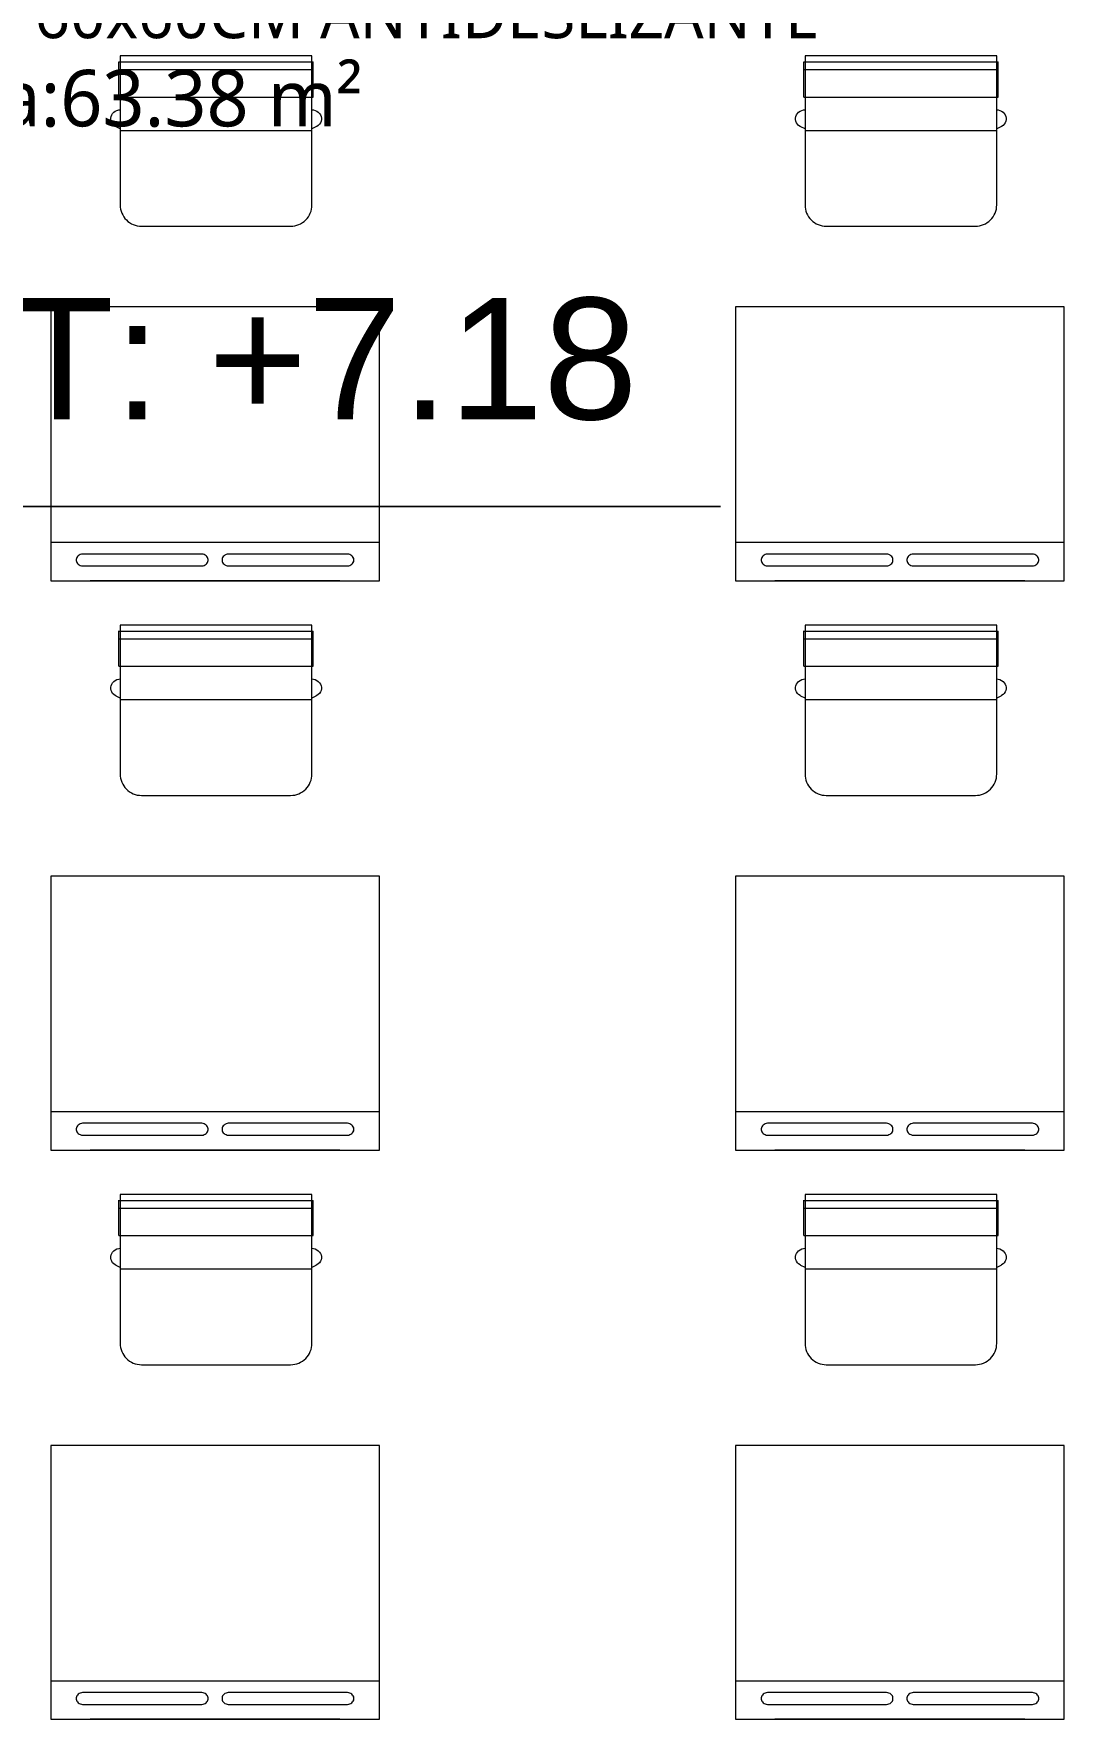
# Model space of a CAD drawing. Header units: millimetres. Extents: x 1 to 121, y 0 to 90.
# Drawn here: x 100.393 to 102.274, y 38.638 to 41.716 of the extents above; entities that cross this region are included whole.
import ezdxf

# ---------------------------------------------------------------- set-up
doc = ezdxf.new("R2010")
doc.units = ezdxf.units.MM
for name, color, linetype, lineweight in [('Equipamiento SR', 23, 'Continuous', 0), ('GRAFO01', 7, 'Continuous', 0), ('letras sr', 7, 'Continuous', 5), ('TEXTO 100', 7, 'Continuous', 20)]:
    doc.layers.add(name, color=color, linetype=linetype, lineweight=lineweight)
doc.layers.add('Mobiliario', color=7, linetype='Continuous', lineweight=0, true_color=0x7f7f7f)
doc.styles.add('JOS', font='arial.ttf', dxfattribs={"height": 1})
doc.styles.add('Santa Rosa 1 50', font='trebuc.ttf')

# ---------------------------------------------------------------- blocks, each defined once
blk = doc.blocks.new('A$C3A47622C')
at = {"layer": 'Mobiliario', "linetype": 'Continuous'}
for p, q in [((0.0251, 0.3696), (0.0111, 0.3696)), ((0.0111, 0.015), (0.0111, 0.3696)), ((0.0752, 0.3696), (0.0251, 0.3696)), ((0.0251, 0.015), (0.0251, 0.3696)), ((0.0752, 0.015), (0.0752, 0.3696)), ((0.0983, 0.3673), (0.0987, 0.37)), ((0.0987, 0.37), (0.0997, 0.3732)), ((0.0997, 0.3732), (0.1012, 0.3762)), ((0.1012, 0.3762), (0.1031, 0.3788)), ((0.1031, 0.3788), (0.1053, 0.381)), ((0.1053, 0.381), (0.1079, 0.3828)), ((0.1079, 0.3828), (0.1107, 0.384)), ((0.1107, 0.384), (0.1136, 0.3846)), ((0.1136, 0.3846), (0.1165, 0.3846)), ((0.1165, 0.3846), (0.1194, 0.384)), ((0.1194, 0.384), (0.1222, 0.3828)), ((0.1222, 0.3828), (0.1248, 0.381)), ((0.1248, 0.381), (0.127, 0.3788)), ((0.127, 0.3788), (0.1289, 0.3762)), ((0.1289, 0.3762), (0.1297, 0.3747)), ((0.1297, 0.3747), (0.1333, 0.3673)), ((0.0752, 0.015), (0.0108, 0.015)), ((0.0987, 0.0146), (0.0983, 0.0173)), ((0.0997, 0.0113), (0.0987, 0.0146)), ((0.1012, 0.0084), (0.0997, 0.0113)), ((0.1031, 0.0057), (0.1012, 0.0084)), ((0.1053, 0.0035), (0.1031, 0.0057)), ((0.1079, 0.0018), (0.1053, 0.0035)), ((0.1107, 0.0006), (0.1079, 0.0018)), ((0.1136, 0), (0.1107, 0.0006)), ((0.1165, 0), (0.1136, 0)), ((0.1194, 0.0006), (0.1165, 0)), ((0.1222, 0.0018), (0.1194, 0.0006)), ((0.1248, 0.0035), (0.1222, 0.0018)), ((0.127, 0.0057), (0.1248, 0.0035)), ((0.1289, 0.0084), (0.127, 0.0057)), ((0.1297, 0.0099), (0.1289, 0.0084)), ((0.1333, 0.0173), (0.1297, 0.0099))]:
    blk.add_line(p, q, dxfattribs=at)
at = {"layer": 'Mobiliario'}
blk.add_line((0.1361, 0.0173), (0.1361, 0.3673), dxfattribs=at)
at = {"layer": 'Mobiliario', "linetype": 'Continuous'}
blk.add_lwpolyline([(0, 0.0173), (0.2722, 0.0173, 0.414214), (0.3111, 0.0562), (0.3111, 0.3284, 0.414214), (0.2722, 0.3673), (0, 0.3673), (0, 0.0173)], format="xyb", dxfattribs=at)

msp = doc.modelspace()

# ---------------------------------------------------------------- linework, layer by layer
at = {"layer": 'Equipamiento SR', "linetype": 'Continuous'}
for p, q in [((100.4241, 41.2166), (100.4241, 40.7166)), ((101.0241, 41.2166), (100.4241, 41.2166)), ((101.0241, 40.7166), (101.0241, 41.2166)), ((101.6741, 41.2166), (101.6741, 40.7166)), ((102.2741, 41.2166), (101.6741, 41.2166)), ((102.2741, 40.7166), (102.2741, 41.2166)), ((100.4241, 40.7871), (101.0241, 40.7871)), ((101.0091, 40.7871), (101.0091, 40.7867)), ((101.6741, 40.7871), (102.2741, 40.7871)), ((102.2591, 40.7871), (102.2591, 40.7867)), ((100.4712, 40.7574), (100.4708, 40.7555)), ((100.4708, 40.7555), (100.4708, 40.7536)), ((100.4708, 40.7536), (100.4712, 40.7517)), ((100.472, 40.7592), (100.4712, 40.7574)), ((100.4712, 40.7517), (100.472, 40.75)), ((100.4731, 40.7608), (100.472, 40.7592)), ((100.4745, 40.7623), (100.4731, 40.7608)), ((100.4762, 40.7635), (100.4745, 40.7623)), ((100.4781, 40.7644), (100.4762, 40.7635)), ((100.4802, 40.7651), (100.4781, 40.7644)), ((100.4824, 40.7654), (100.4802, 40.7651)), ((100.4835, 40.7654), (100.4824, 40.7654)), ((100.6988, 40.7654), (100.4835, 40.7654)), ((100.6999, 40.7654), (100.6988, 40.7654)), ((100.7021, 40.7651), (100.6999, 40.7654)), ((100.7042, 40.7644), (100.7021, 40.7651)), ((100.7061, 40.7635), (100.7042, 40.7644)), ((100.7078, 40.7623), (100.7061, 40.7635)), ((100.7092, 40.7608), (100.7078, 40.7623)), ((100.7103, 40.7592), (100.7092, 40.7608)), ((100.7111, 40.7574), (100.7103, 40.7592)), ((100.7103, 40.75), (100.7111, 40.7517)), ((100.7115, 40.7555), (100.7111, 40.7574)), ((100.7111, 40.7517), (100.7115, 40.7536)), ((100.7115, 40.7536), (100.7115, 40.7555)), ((100.7372, 40.7574), (100.7368, 40.7555)), ((100.7368, 40.7555), (100.7368, 40.7536)), ((100.7368, 40.7536), (100.7372, 40.7517)), ((100.7379, 40.7592), (100.7372, 40.7574)), ((100.7372, 40.7517), (100.7379, 40.75)), ((100.739, 40.7608), (100.7379, 40.7592)), ((100.7405, 40.7623), (100.739, 40.7608)), ((100.7422, 40.7635), (100.7405, 40.7623)), ((100.7441, 40.7644), (100.7422, 40.7635)), ((100.7462, 40.7651), (100.7441, 40.7644)), ((100.7484, 40.7654), (100.7462, 40.7651)), ((100.7495, 40.7654), (100.7484, 40.7654)), ((100.9648, 40.7654), (100.7495, 40.7654)), ((100.9659, 40.7654), (100.9648, 40.7654)), ((100.9681, 40.7651), (100.9659, 40.7654)), ((100.9702, 40.7644), (100.9681, 40.7651)), ((100.9721, 40.7635), (100.9702, 40.7644)), ((100.9738, 40.7623), (100.9721, 40.7635)), ((100.9752, 40.7608), (100.9738, 40.7623)), ((100.9763, 40.7592), (100.9752, 40.7608)), ((100.9771, 40.7574), (100.9763, 40.7592)), ((100.9763, 40.75), (100.9771, 40.7517)), ((100.9774, 40.7555), (100.9771, 40.7574)), ((100.9771, 40.7517), (100.9774, 40.7536)), ((100.9774, 40.7536), (100.9774, 40.7555)), ((101.7212, 40.7574), (101.7208, 40.7555)), ((101.7208, 40.7555), (101.7208, 40.7536)), ((101.7208, 40.7536), (101.7212, 40.7517)), ((101.722, 40.7592), (101.7212, 40.7574)), ((101.7212, 40.7517), (101.722, 40.75)), ((101.7231, 40.7608), (101.722, 40.7592)), ((101.7245, 40.7623), (101.7231, 40.7608)), ((101.7262, 40.7635), (101.7245, 40.7623)), ((101.7281, 40.7644), (101.7262, 40.7635)), ((101.7302, 40.7651), (101.7281, 40.7644)), ((101.7324, 40.7654), (101.7302, 40.7651)), ((101.7335, 40.7654), (101.7324, 40.7654)), ((101.9488, 40.7654), (101.7335, 40.7654)), ((101.9499, 40.7654), (101.9488, 40.7654)), ((101.9521, 40.7651), (101.9499, 40.7654)), ((101.9542, 40.7644), (101.9521, 40.7651)), ((101.9561, 40.7635), (101.9542, 40.7644)), ((101.9578, 40.7623), (101.9561, 40.7635)), ((101.9592, 40.7608), (101.9578, 40.7623)), ((101.9603, 40.7592), (101.9592, 40.7608)), ((101.9611, 40.7574), (101.9603, 40.7592)), ((101.9603, 40.75), (101.9611, 40.7517)), ((101.9615, 40.7555), (101.9611, 40.7574)), ((101.9611, 40.7517), (101.9615, 40.7536)), ((101.9615, 40.7536), (101.9615, 40.7555)), ((101.9872, 40.7574), (101.9868, 40.7555)), ((101.9868, 40.7555), (101.9868, 40.7536)), ((101.9868, 40.7536), (101.9872, 40.7517)), ((101.9879, 40.7592), (101.9872, 40.7574)), ((101.9872, 40.7517), (101.9879, 40.75)), ((101.989, 40.7608), (101.9879, 40.7592)), ((101.9905, 40.7623), (101.989, 40.7608)), ((101.9922, 40.7635), (101.9905, 40.7623)), ((101.9941, 40.7644), (101.9922, 40.7635)), ((101.9962, 40.7651), (101.9941, 40.7644)), ((101.9984, 40.7654), (101.9962, 40.7651)), ((101.9995, 40.7654), (101.9984, 40.7654)), ((102.2148, 40.7654), (101.9995, 40.7654)), ((102.2159, 40.7654), (102.2148, 40.7654)), ((102.2181, 40.7651), (102.2159, 40.7654)), ((102.2202, 40.7644), (102.2181, 40.7651)), ((102.2221, 40.7635), (102.2202, 40.7644)), ((102.2238, 40.7623), (102.2221, 40.7635)), ((102.2252, 40.7608), (102.2238, 40.7623)), ((102.2263, 40.7592), (102.2252, 40.7608)), ((102.2271, 40.7574), (102.2263, 40.7592)), ((102.2263, 40.75), (102.2271, 40.7517)), ((102.2274, 40.7555), (102.2271, 40.7574)), ((102.2271, 40.7517), (102.2274, 40.7536)), ((102.2274, 40.7536), (102.2274, 40.7555)), ((100.472, 40.75), (100.4731, 40.7483)), ((100.4731, 40.7483), (100.4745, 40.7469)), ((100.4745, 40.7469), (100.4762, 40.7456)), ((100.4762, 40.7456), (100.4781, 40.7447)), ((100.4781, 40.7447), (100.4802, 40.744)), ((100.4802, 40.744), (100.4824, 40.7437)), ((100.4824, 40.7437), (100.4835, 40.7437)), ((100.4835, 40.7437), (100.6988, 40.7437)), ((100.6988, 40.7437), (100.6999, 40.7437)), ((100.6999, 40.7437), (100.7021, 40.744)), ((100.7021, 40.744), (100.7042, 40.7447)), ((100.7042, 40.7447), (100.7061, 40.7456)), ((100.7061, 40.7456), (100.7078, 40.7469)), ((100.7078, 40.7469), (100.7092, 40.7483)), ((100.7092, 40.7483), (100.7103, 40.75)), ((100.7379, 40.75), (100.739, 40.7483)), ((100.739, 40.7483), (100.7405, 40.7469)), ((100.7405, 40.7469), (100.7422, 40.7456)), ((100.7422, 40.7456), (100.7441, 40.7447)), ((100.7441, 40.7447), (100.7462, 40.744)), ((100.7462, 40.744), (100.7484, 40.7437)), ((100.7484, 40.7437), (100.7495, 40.7437)), ((100.7495, 40.7437), (100.9648, 40.7437)), ((100.9648, 40.7437), (100.9659, 40.7437)), ((100.9659, 40.7437), (100.9681, 40.744)), ((100.9681, 40.744), (100.9702, 40.7447)), ((100.9702, 40.7447), (100.9721, 40.7456)), ((100.9721, 40.7456), (100.9738, 40.7469)), ((100.9738, 40.7469), (100.9752, 40.7483)), ((100.9752, 40.7483), (100.9763, 40.75)), ((101.722, 40.75), (101.7231, 40.7483)), ((101.7231, 40.7483), (101.7245, 40.7469)), ((101.7245, 40.7469), (101.7262, 40.7456)), ((101.7262, 40.7456), (101.7281, 40.7447)), ((101.7281, 40.7447), (101.7302, 40.744)), ((101.7302, 40.744), (101.7324, 40.7437)), ((101.7324, 40.7437), (101.7335, 40.7437)), ((101.7335, 40.7437), (101.9488, 40.7437)), ((101.9488, 40.7437), (101.9499, 40.7437)), ((101.9499, 40.7437), (101.9521, 40.744)), ((101.9521, 40.744), (101.9542, 40.7447)), ((101.9542, 40.7447), (101.9561, 40.7456)), ((101.9561, 40.7456), (101.9578, 40.7469)), ((101.9578, 40.7469), (101.9592, 40.7483)), ((101.9592, 40.7483), (101.9603, 40.75)), ((101.9879, 40.75), (101.989, 40.7483)), ((101.989, 40.7483), (101.9905, 40.7469)), ((101.9905, 40.7469), (101.9922, 40.7456)), ((101.9922, 40.7456), (101.9941, 40.7447)), ((101.9941, 40.7447), (101.9962, 40.744)), ((101.9962, 40.744), (101.9984, 40.7437)), ((101.9984, 40.7437), (101.9995, 40.7437)), ((101.9995, 40.7437), (102.2148, 40.7437)), ((102.2148, 40.7437), (102.2159, 40.7437)), ((102.2159, 40.7437), (102.2181, 40.744)), ((102.2181, 40.744), (102.2202, 40.7447)), ((102.2202, 40.7447), (102.2221, 40.7456)), ((102.2221, 40.7456), (102.2238, 40.7469)), ((102.2238, 40.7469), (102.2252, 40.7483)), ((102.2252, 40.7483), (102.2263, 40.75)), ((100.4241, 40.7166), (101.0241, 40.7166)), ((100.9521, 40.7166), (100.4961, 40.7166)), ((101.6741, 40.7166), (102.2741, 40.7166)), ((102.2021, 40.7166), (101.7461, 40.7166)), ((100.4241, 40.1772), (100.4241, 39.6772)), ((101.0241, 40.1772), (100.4241, 40.1772)), ((101.0241, 39.6772), (101.0241, 40.1772)), ((101.6741, 40.1772), (101.6741, 39.6772)), ((102.2741, 40.1772), (101.6741, 40.1772)), ((102.2741, 39.6772), (102.2741, 40.1772)), ((100.4241, 39.7477), (101.0241, 39.7477)), ((101.0091, 39.7477), (101.0091, 39.7472)), ((101.6741, 39.7477), (102.2741, 39.7477)), ((102.2591, 39.7477), (102.2591, 39.7472)), ((100.4712, 39.7179), (100.4708, 39.7161)), ((100.4708, 39.7161), (100.4708, 39.7142)), ((100.4708, 39.7142), (100.4712, 39.7123)), ((100.472, 39.7197), (100.4712, 39.7179)), ((100.4712, 39.7123), (100.472, 39.7105)), ((100.4731, 39.7214), (100.472, 39.7197)), ((100.472, 39.7105), (100.4731, 39.7089)), ((100.4745, 39.7228), (100.4731, 39.7214)), ((100.4731, 39.7089), (100.4745, 39.7074)), ((100.4762, 39.724), (100.4745, 39.7228)), ((100.4745, 39.7074), (100.4762, 39.7062)), ((100.4781, 39.725), (100.4762, 39.724)), ((100.4762, 39.7062), (100.4781, 39.7053)), ((100.4802, 39.7256), (100.4781, 39.725)), ((100.4781, 39.7053), (100.4802, 39.7046)), ((100.4824, 39.726), (100.4802, 39.7256)), ((100.4802, 39.7046), (100.4824, 39.7043)), ((100.4835, 39.726), (100.4824, 39.726)), ((100.4824, 39.7043), (100.4835, 39.7043)), ((100.6988, 39.726), (100.4835, 39.726)), ((100.4835, 39.7043), (100.6988, 39.7043)), ((100.6999, 39.726), (100.6988, 39.726)), ((100.6988, 39.7043), (100.6999, 39.7043)), ((100.7021, 39.7256), (100.6999, 39.726)), ((100.6999, 39.7043), (100.7021, 39.7046)), ((100.7042, 39.725), (100.7021, 39.7256)), ((100.7021, 39.7046), (100.7042, 39.7053)), ((100.7061, 39.724), (100.7042, 39.725)), ((100.7042, 39.7053), (100.7061, 39.7062)), ((100.7078, 39.7228), (100.7061, 39.724)), ((100.7061, 39.7062), (100.7078, 39.7074)), ((100.7092, 39.7214), (100.7078, 39.7228)), ((100.7078, 39.7074), (100.7092, 39.7089)), ((100.7103, 39.7197), (100.7092, 39.7214)), ((100.7092, 39.7089), (100.7103, 39.7105)), ((100.7111, 39.7179), (100.7103, 39.7197)), ((100.7103, 39.7105), (100.7111, 39.7123)), ((100.7115, 39.7161), (100.7111, 39.7179)), ((100.7111, 39.7123), (100.7115, 39.7142)), ((100.7115, 39.7142), (100.7115, 39.7161)), ((100.7372, 39.7179), (100.7368, 39.7161)), ((100.7368, 39.7161), (100.7368, 39.7142)), ((100.7368, 39.7142), (100.7372, 39.7123)), ((100.7379, 39.7197), (100.7372, 39.7179)), ((100.7372, 39.7123), (100.7379, 39.7105)), ((100.739, 39.7214), (100.7379, 39.7197)), ((100.7379, 39.7105), (100.739, 39.7089)), ((100.7405, 39.7228), (100.739, 39.7214)), ((100.739, 39.7089), (100.7405, 39.7074)), ((100.7422, 39.724), (100.7405, 39.7228)), ((100.7405, 39.7074), (100.7422, 39.7062)), ((100.7441, 39.725), (100.7422, 39.724)), ((100.7422, 39.7062), (100.7441, 39.7053)), ((100.7462, 39.7256), (100.7441, 39.725)), ((100.7441, 39.7053), (100.7462, 39.7046)), ((100.7484, 39.726), (100.7462, 39.7256)), ((100.7462, 39.7046), (100.7484, 39.7043)), ((100.7495, 39.726), (100.7484, 39.726)), ((100.7484, 39.7043), (100.7495, 39.7043)), ((100.9648, 39.726), (100.7495, 39.726)), ((100.7495, 39.7043), (100.9648, 39.7043)), ((100.9659, 39.726), (100.9648, 39.726)), ((100.9648, 39.7043), (100.9659, 39.7043)), ((100.9681, 39.7256), (100.9659, 39.726)), ((100.9659, 39.7043), (100.9681, 39.7046)), ((100.9702, 39.725), (100.9681, 39.7256)), ((100.9681, 39.7046), (100.9702, 39.7053)), ((100.9721, 39.724), (100.9702, 39.725)), ((100.9702, 39.7053), (100.9721, 39.7062)), ((100.9738, 39.7228), (100.9721, 39.724)), ((100.9721, 39.7062), (100.9738, 39.7074)), ((100.9752, 39.7214), (100.9738, 39.7228)), ((100.9738, 39.7074), (100.9752, 39.7089)), ((100.9763, 39.7197), (100.9752, 39.7214)), ((100.9752, 39.7089), (100.9763, 39.7105)), ((100.9771, 39.7179), (100.9763, 39.7197)), ((100.9763, 39.7105), (100.9771, 39.7123)), ((100.9774, 39.7161), (100.9771, 39.7179)), ((100.9771, 39.7123), (100.9774, 39.7142)), ((100.9774, 39.7142), (100.9774, 39.7161)), ((101.7212, 39.7179), (101.7208, 39.7161)), ((101.7208, 39.7161), (101.7208, 39.7142)), ((101.7208, 39.7142), (101.7212, 39.7123)), ((101.722, 39.7197), (101.7212, 39.7179)), ((101.7212, 39.7123), (101.722, 39.7105)), ((101.7231, 39.7214), (101.722, 39.7197)), ((101.722, 39.7105), (101.7231, 39.7089)), ((101.7245, 39.7228), (101.7231, 39.7214)), ((101.7231, 39.7089), (101.7245, 39.7074)), ((101.7262, 39.724), (101.7245, 39.7228)), ((101.7245, 39.7074), (101.7262, 39.7062)), ((101.7281, 39.725), (101.7262, 39.724)), ((101.7262, 39.7062), (101.7281, 39.7053)), ((101.7302, 39.7256), (101.7281, 39.725)), ((101.7281, 39.7053), (101.7302, 39.7046)), ((101.7324, 39.726), (101.7302, 39.7256)), ((101.7302, 39.7046), (101.7324, 39.7043)), ((101.7335, 39.726), (101.7324, 39.726)), ((101.7324, 39.7043), (101.7335, 39.7043)), ((101.9488, 39.726), (101.7335, 39.726)), ((101.7335, 39.7043), (101.9488, 39.7043)), ((101.9499, 39.726), (101.9488, 39.726)), ((101.9488, 39.7043), (101.9499, 39.7043)), ((101.9521, 39.7256), (101.9499, 39.726)), ((101.9499, 39.7043), (101.9521, 39.7046)), ((101.9542, 39.725), (101.9521, 39.7256)), ((101.9521, 39.7046), (101.9542, 39.7053)), ((101.9561, 39.724), (101.9542, 39.725)), ((101.9542, 39.7053), (101.9561, 39.7062)), ((101.9578, 39.7228), (101.9561, 39.724)), ((101.9561, 39.7062), (101.9578, 39.7074)), ((101.9592, 39.7214), (101.9578, 39.7228)), ((101.9578, 39.7074), (101.9592, 39.7089)), ((101.9603, 39.7197), (101.9592, 39.7214)), ((101.9592, 39.7089), (101.9603, 39.7105)), ((101.9611, 39.7179), (101.9603, 39.7197)), ((101.9603, 39.7105), (101.9611, 39.7123)), ((101.9615, 39.7161), (101.9611, 39.7179)), ((101.9611, 39.7123), (101.9615, 39.7142)), ((101.9615, 39.7142), (101.9615, 39.7161)), ((101.9872, 39.7179), (101.9868, 39.7161)), ((101.9868, 39.7161), (101.9868, 39.7142)), ((101.9868, 39.7142), (101.9872, 39.7123)), ((101.9879, 39.7197), (101.9872, 39.7179)), ((101.9872, 39.7123), (101.9879, 39.7105)), ((101.989, 39.7214), (101.9879, 39.7197)), ((101.9879, 39.7105), (101.989, 39.7089)), ((101.9905, 39.7228), (101.989, 39.7214)), ((101.989, 39.7089), (101.9905, 39.7074)), ((101.9922, 39.724), (101.9905, 39.7228)), ((101.9905, 39.7074), (101.9922, 39.7062)), ((101.9941, 39.725), (101.9922, 39.724)), ((101.9922, 39.7062), (101.9941, 39.7053)), ((101.9962, 39.7256), (101.9941, 39.725)), ((101.9941, 39.7053), (101.9962, 39.7046)), ((101.9984, 39.726), (101.9962, 39.7256)), ((101.9962, 39.7046), (101.9984, 39.7043)), ((101.9995, 39.726), (101.9984, 39.726)), ((101.9984, 39.7043), (101.9995, 39.7043)), ((102.2148, 39.726), (101.9995, 39.726)), ((101.9995, 39.7043), (102.2148, 39.7043)), ((102.2159, 39.726), (102.2148, 39.726)), ((102.2148, 39.7043), (102.2159, 39.7043)), ((102.2181, 39.7256), (102.2159, 39.726)), ((102.2159, 39.7043), (102.2181, 39.7046)), ((102.2202, 39.725), (102.2181, 39.7256)), ((102.2181, 39.7046), (102.2202, 39.7053)), ((102.2221, 39.724), (102.2202, 39.725)), ((102.2202, 39.7053), (102.2221, 39.7062)), ((102.2238, 39.7228), (102.2221, 39.724)), ((102.2221, 39.7062), (102.2238, 39.7074)), ((102.2252, 39.7214), (102.2238, 39.7228)), ((102.2238, 39.7074), (102.2252, 39.7089)), ((102.2263, 39.7197), (102.2252, 39.7214)), ((102.2252, 39.7089), (102.2263, 39.7105)), ((102.2271, 39.7179), (102.2263, 39.7197)), ((102.2263, 39.7105), (102.2271, 39.7123)), ((102.2274, 39.7161), (102.2271, 39.7179)), ((102.2271, 39.7123), (102.2274, 39.7142)), ((102.2274, 39.7142), (102.2274, 39.7161)), ((100.4241, 39.6772), (101.0241, 39.6772)), ((100.9521, 39.6772), (100.4961, 39.6772)), ((101.6741, 39.6772), (102.2741, 39.6772)), ((102.2021, 39.6772), (101.7461, 39.6772)), ((100.4241, 39.1378), (100.4241, 38.6378)), ((101.0241, 39.1378), (100.4241, 39.1378)), ((101.0241, 38.6378), (101.0241, 39.1378)), ((101.6741, 39.1378), (101.6741, 38.6378)), ((102.2741, 39.1378), (101.6741, 39.1378)), ((102.2741, 38.6378), (102.2741, 39.1378)), ((100.4241, 38.7082), (101.0241, 38.7082)), ((101.0091, 38.7082), (101.0091, 38.7078)), ((101.6741, 38.7082), (102.2741, 38.7082)), ((102.2591, 38.7082), (102.2591, 38.7078)), ((100.4712, 38.6785), (100.4708, 38.6767)), ((100.4708, 38.6767), (100.4708, 38.6748)), ((100.4708, 38.6748), (100.4712, 38.6729)), ((100.472, 38.6803), (100.4712, 38.6785)), ((100.4712, 38.6729), (100.472, 38.6711)), ((100.4731, 38.682), (100.472, 38.6803)), ((100.472, 38.6711), (100.4731, 38.6695)), ((100.4745, 38.6834), (100.4731, 38.682)), ((100.4731, 38.6695), (100.4745, 38.668)), ((100.4762, 38.6846), (100.4745, 38.6834)), ((100.4745, 38.668), (100.4762, 38.6668)), ((100.4781, 38.6856), (100.4762, 38.6846)), ((100.4762, 38.6668), (100.4781, 38.6658)), ((100.4802, 38.6862), (100.4781, 38.6856)), ((100.4781, 38.6658), (100.4802, 38.6652)), ((100.4824, 38.6866), (100.4802, 38.6862)), ((100.4802, 38.6652), (100.4824, 38.6649)), ((100.4835, 38.6866), (100.4824, 38.6866)), ((100.4824, 38.6649), (100.4835, 38.6649)), ((100.6988, 38.6866), (100.4835, 38.6866)), ((100.4835, 38.6649), (100.6988, 38.6649)), ((100.6999, 38.6866), (100.6988, 38.6866)), ((100.6988, 38.6649), (100.6999, 38.6649)), ((100.7021, 38.6862), (100.6999, 38.6866)), ((100.6999, 38.6649), (100.7021, 38.6652)), ((100.7042, 38.6856), (100.7021, 38.6862)), ((100.7021, 38.6652), (100.7042, 38.6658)), ((100.7061, 38.6846), (100.7042, 38.6856)), ((100.7042, 38.6658), (100.7061, 38.6668)), ((100.7078, 38.6834), (100.7061, 38.6846)), ((100.7061, 38.6668), (100.7078, 38.668)), ((100.7092, 38.682), (100.7078, 38.6834)), ((100.7078, 38.668), (100.7092, 38.6695)), ((100.7103, 38.6803), (100.7092, 38.682)), ((100.7092, 38.6695), (100.7103, 38.6711)), ((100.7111, 38.6785), (100.7103, 38.6803)), ((100.7103, 38.6711), (100.7111, 38.6729)), ((100.7115, 38.6767), (100.7111, 38.6785)), ((100.7111, 38.6729), (100.7115, 38.6748)), ((100.7115, 38.6748), (100.7115, 38.6767)), ((100.7372, 38.6785), (100.7368, 38.6767)), ((100.7368, 38.6767), (100.7368, 38.6748)), ((100.7368, 38.6748), (100.7372, 38.6729)), ((100.7379, 38.6803), (100.7372, 38.6785)), ((100.7372, 38.6729), (100.7379, 38.6711)), ((100.739, 38.682), (100.7379, 38.6803)), ((100.7379, 38.6711), (100.739, 38.6695)), ((100.7405, 38.6834), (100.739, 38.682)), ((100.739, 38.6695), (100.7405, 38.668)), ((100.7422, 38.6846), (100.7405, 38.6834)), ((100.7405, 38.668), (100.7422, 38.6668)), ((100.7441, 38.6856), (100.7422, 38.6846)), ((100.7422, 38.6668), (100.7441, 38.6658)), ((100.7462, 38.6862), (100.7441, 38.6856)), ((100.7441, 38.6658), (100.7462, 38.6652)), ((100.7484, 38.6866), (100.7462, 38.6862)), ((100.7462, 38.6652), (100.7484, 38.6649)), ((100.7495, 38.6866), (100.7484, 38.6866)), ((100.7484, 38.6649), (100.7495, 38.6649)), ((100.9648, 38.6866), (100.7495, 38.6866)), ((100.7495, 38.6649), (100.9648, 38.6649)), ((100.9659, 38.6866), (100.9648, 38.6866)), ((100.9648, 38.6649), (100.9659, 38.6649)), ((100.9681, 38.6862), (100.9659, 38.6866)), ((100.9659, 38.6649), (100.9681, 38.6652)), ((100.9702, 38.6856), (100.9681, 38.6862)), ((100.9681, 38.6652), (100.9702, 38.6658)), ((100.9721, 38.6846), (100.9702, 38.6856)), ((100.9702, 38.6658), (100.9721, 38.6668)), ((100.9738, 38.6834), (100.9721, 38.6846)), ((100.9721, 38.6668), (100.9738, 38.668)), ((100.9752, 38.682), (100.9738, 38.6834)), ((100.9738, 38.668), (100.9752, 38.6695)), ((100.9763, 38.6803), (100.9752, 38.682)), ((100.9752, 38.6695), (100.9763, 38.6711)), ((100.9771, 38.6785), (100.9763, 38.6803)), ((100.9763, 38.6711), (100.9771, 38.6729)), ((100.9774, 38.6767), (100.9771, 38.6785)), ((100.9771, 38.6729), (100.9774, 38.6748)), ((100.9774, 38.6748), (100.9774, 38.6767)), ((101.7212, 38.6785), (101.7208, 38.6767)), ((101.7208, 38.6767), (101.7208, 38.6748)), ((101.7208, 38.6748), (101.7212, 38.6729)), ((101.722, 38.6803), (101.7212, 38.6785)), ((101.7212, 38.6729), (101.722, 38.6711)), ((101.7231, 38.682), (101.722, 38.6803)), ((101.722, 38.6711), (101.7231, 38.6695)), ((101.7245, 38.6834), (101.7231, 38.682)), ((101.7231, 38.6695), (101.7245, 38.668)), ((101.7262, 38.6846), (101.7245, 38.6834)), ((101.7245, 38.668), (101.7262, 38.6668)), ((101.7281, 38.6856), (101.7262, 38.6846)), ((101.7262, 38.6668), (101.7281, 38.6658)), ((101.7302, 38.6862), (101.7281, 38.6856)), ((101.7281, 38.6658), (101.7302, 38.6652)), ((101.7324, 38.6866), (101.7302, 38.6862)), ((101.7302, 38.6652), (101.7324, 38.6649)), ((101.7335, 38.6866), (101.7324, 38.6866)), ((101.7324, 38.6649), (101.7335, 38.6649)), ((101.9488, 38.6866), (101.7335, 38.6866)), ((101.7335, 38.6649), (101.9488, 38.6649)), ((101.9499, 38.6866), (101.9488, 38.6866)), ((101.9488, 38.6649), (101.9499, 38.6649)), ((101.9521, 38.6862), (101.9499, 38.6866)), ((101.9499, 38.6649), (101.9521, 38.6652)), ((101.9542, 38.6856), (101.9521, 38.6862)), ((101.9521, 38.6652), (101.9542, 38.6658)), ((101.9561, 38.6846), (101.9542, 38.6856)), ((101.9542, 38.6658), (101.9561, 38.6668)), ((101.9578, 38.6834), (101.9561, 38.6846)), ((101.9561, 38.6668), (101.9578, 38.668)), ((101.9592, 38.682), (101.9578, 38.6834)), ((101.9578, 38.668), (101.9592, 38.6695)), ((101.9603, 38.6803), (101.9592, 38.682)), ((101.9592, 38.6695), (101.9603, 38.6711)), ((101.9611, 38.6785), (101.9603, 38.6803)), ((101.9603, 38.6711), (101.9611, 38.6729)), ((101.9615, 38.6767), (101.9611, 38.6785)), ((101.9611, 38.6729), (101.9615, 38.6748)), ((101.9615, 38.6748), (101.9615, 38.6767)), ((101.9872, 38.6785), (101.9868, 38.6767)), ((101.9868, 38.6767), (101.9868, 38.6748)), ((101.9868, 38.6748), (101.9872, 38.6729)), ((101.9879, 38.6803), (101.9872, 38.6785)), ((101.9872, 38.6729), (101.9879, 38.6711)), ((101.989, 38.682), (101.9879, 38.6803)), ((101.9879, 38.6711), (101.989, 38.6695)), ((101.9905, 38.6834), (101.989, 38.682)), ((101.989, 38.6695), (101.9905, 38.668)), ((101.9922, 38.6846), (101.9905, 38.6834)), ((101.9905, 38.668), (101.9922, 38.6668)), ((101.9941, 38.6856), (101.9922, 38.6846)), ((101.9922, 38.6668), (101.9941, 38.6658)), ((101.9962, 38.6862), (101.9941, 38.6856)), ((101.9941, 38.6658), (101.9962, 38.6652)), ((101.9984, 38.6866), (101.9962, 38.6862)), ((101.9962, 38.6652), (101.9984, 38.6649)), ((101.9995, 38.6866), (101.9984, 38.6866)), ((101.9984, 38.6649), (101.9995, 38.6649)), ((102.2148, 38.6866), (101.9995, 38.6866)), ((101.9995, 38.6649), (102.2148, 38.6649)), ((102.2159, 38.6866), (102.2148, 38.6866)), ((102.2148, 38.6649), (102.2159, 38.6649)), ((102.2181, 38.6862), (102.2159, 38.6866)), ((102.2159, 38.6649), (102.2181, 38.6652)), ((102.2202, 38.6856), (102.2181, 38.6862)), ((102.2181, 38.6652), (102.2202, 38.6658)), ((102.2221, 38.6846), (102.2202, 38.6856)), ((102.2202, 38.6658), (102.2221, 38.6668)), ((102.2238, 38.6834), (102.2221, 38.6846)), ((102.2221, 38.6668), (102.2238, 38.668)), ((102.2252, 38.682), (102.2238, 38.6834)), ((102.2238, 38.668), (102.2252, 38.6695)), ((102.2263, 38.6803), (102.2252, 38.682)), ((102.2252, 38.6695), (102.2263, 38.6711)), ((102.2271, 38.6785), (102.2263, 38.6803)), ((102.2263, 38.6711), (102.2271, 38.6729)), ((102.2274, 38.6767), (102.2271, 38.6785)), ((102.2271, 38.6729), (102.2274, 38.6748)), ((102.2274, 38.6748), (102.2274, 38.6767)), ((100.4241, 38.6378), (101.0241, 38.6378)), ((100.9521, 38.6378), (100.4961, 38.6378)), ((101.6741, 38.6378), (102.2741, 38.6378)), ((102.2021, 38.6378), (101.7461, 38.6378))]:
    msp.add_line(p, q, dxfattribs=at)
at = {"layer": 'Mobiliario', "linetype": 'Continuous', "lineweight": 0}
for p, q in [((100.4241, 41.2166), (100.4241, 40.7166)), ((101.0241, 41.2166), (100.4241, 41.2166)), ((101.0241, 40.7166), (101.0241, 41.2166)), ((101.6741, 41.2166), (101.6741, 40.7166)), ((102.2741, 41.2166), (101.6741, 41.2166)), ((102.2741, 40.7166), (102.2741, 41.2166)), ((100.4241, 40.7871), (101.0241, 40.7871)), ((101.0091, 40.7871), (101.0091, 40.7867)), ((101.6741, 40.7871), (102.2741, 40.7871)), ((102.2591, 40.7871), (102.2591, 40.7867)), ((100.4712, 40.7574), (100.4708, 40.7555)), ((100.4708, 40.7555), (100.4708, 40.7536)), ((100.4708, 40.7536), (100.4712, 40.7517)), ((100.4719, 40.7592), (100.4712, 40.7574)), ((100.4712, 40.7517), (100.4719, 40.75)), ((100.4731, 40.7608), (100.4719, 40.7592)), ((100.4745, 40.7623), (100.4731, 40.7608)), ((100.4762, 40.7635), (100.4745, 40.7623)), ((100.4781, 40.7644), (100.4762, 40.7635)), ((100.4802, 40.7651), (100.4781, 40.7644)), ((100.4824, 40.7654), (100.4802, 40.7651)), ((100.4835, 40.7654), (100.4824, 40.7654)), ((100.6988, 40.7654), (100.4835, 40.7654)), ((100.6999, 40.7654), (100.6988, 40.7654)), ((100.7021, 40.7651), (100.6999, 40.7654)), ((100.7042, 40.7644), (100.7021, 40.7651)), ((100.7061, 40.7635), (100.7042, 40.7644)), ((100.7078, 40.7623), (100.7061, 40.7635)), ((100.7092, 40.7608), (100.7078, 40.7623)), ((100.7103, 40.7592), (100.7092, 40.7608)), ((100.7111, 40.7574), (100.7103, 40.7592)), ((100.7103, 40.75), (100.7111, 40.7517)), ((100.7114, 40.7555), (100.7111, 40.7574)), ((100.7111, 40.7517), (100.7114, 40.7536)), ((100.7114, 40.7536), (100.7114, 40.7555)), ((100.7372, 40.7574), (100.7368, 40.7555)), ((100.7368, 40.7555), (100.7368, 40.7536)), ((100.7368, 40.7536), (100.7372, 40.7517)), ((100.7379, 40.7592), (100.7372, 40.7574)), ((100.7372, 40.7517), (100.7379, 40.75)), ((100.739, 40.7608), (100.7379, 40.7592)), ((100.7405, 40.7623), (100.739, 40.7608)), ((100.7422, 40.7635), (100.7405, 40.7623)), ((100.7441, 40.7644), (100.7422, 40.7635)), ((100.7462, 40.7651), (100.7441, 40.7644)), ((100.7483, 40.7654), (100.7462, 40.7651)), ((100.7494, 40.7654), (100.7483, 40.7654)), ((100.9648, 40.7654), (100.7494, 40.7654)), ((100.9659, 40.7654), (100.9648, 40.7654)), ((100.9681, 40.7651), (100.9659, 40.7654)), ((100.9701, 40.7644), (100.9681, 40.7651)), ((100.9721, 40.7635), (100.9701, 40.7644)), ((100.9738, 40.7623), (100.9721, 40.7635)), ((100.9752, 40.7608), (100.9738, 40.7623)), ((100.9763, 40.7592), (100.9752, 40.7608)), ((100.977, 40.7574), (100.9763, 40.7592)), ((100.9763, 40.75), (100.977, 40.7517)), ((100.9774, 40.7555), (100.977, 40.7574)), ((100.977, 40.7517), (100.9774, 40.7536)), ((100.9774, 40.7536), (100.9774, 40.7555)), ((101.7212, 40.7574), (101.7208, 40.7555)), ((101.7208, 40.7555), (101.7208, 40.7536)), ((101.7208, 40.7536), (101.7212, 40.7517)), ((101.7219, 40.7592), (101.7212, 40.7574)), ((101.7212, 40.7517), (101.7219, 40.75)), ((101.7231, 40.7608), (101.7219, 40.7592)), ((101.7245, 40.7623), (101.7231, 40.7608)), ((101.7262, 40.7635), (101.7245, 40.7623)), ((101.7281, 40.7644), (101.7262, 40.7635)), ((101.7302, 40.7651), (101.7281, 40.7644)), ((101.7324, 40.7654), (101.7302, 40.7651)), ((101.7335, 40.7654), (101.7324, 40.7654)), ((101.9488, 40.7654), (101.7335, 40.7654)), ((101.9499, 40.7654), (101.9488, 40.7654)), ((101.9521, 40.7651), (101.9499, 40.7654)), ((101.9542, 40.7644), (101.9521, 40.7651)), ((101.9561, 40.7635), (101.9542, 40.7644)), ((101.9578, 40.7623), (101.9561, 40.7635)), ((101.9592, 40.7608), (101.9578, 40.7623)), ((101.9603, 40.7592), (101.9592, 40.7608)), ((101.9611, 40.7574), (101.9603, 40.7592)), ((101.9603, 40.75), (101.9611, 40.7517)), ((101.9614, 40.7555), (101.9611, 40.7574)), ((101.9611, 40.7517), (101.9614, 40.7536)), ((101.9614, 40.7536), (101.9614, 40.7555)), ((101.9872, 40.7574), (101.9868, 40.7555)), ((101.9868, 40.7555), (101.9868, 40.7536)), ((101.9868, 40.7536), (101.9872, 40.7517)), ((101.9879, 40.7592), (101.9872, 40.7574)), ((101.9872, 40.7517), (101.9879, 40.75)), ((101.989, 40.7608), (101.9879, 40.7592)), ((101.9905, 40.7623), (101.989, 40.7608)), ((101.9922, 40.7635), (101.9905, 40.7623)), ((101.9941, 40.7644), (101.9922, 40.7635)), ((101.9962, 40.7651), (101.9941, 40.7644)), ((101.9983, 40.7654), (101.9962, 40.7651)), ((101.9994, 40.7654), (101.9983, 40.7654)), ((102.2148, 40.7654), (101.9994, 40.7654)), ((102.2159, 40.7654), (102.2148, 40.7654)), ((102.2181, 40.7651), (102.2159, 40.7654)), ((102.2201, 40.7644), (102.2181, 40.7651)), ((102.2221, 40.7635), (102.2201, 40.7644)), ((102.2238, 40.7623), (102.2221, 40.7635)), ((102.2252, 40.7608), (102.2238, 40.7623)), ((102.2263, 40.7592), (102.2252, 40.7608)), ((102.227, 40.7574), (102.2263, 40.7592)), ((102.2263, 40.75), (102.227, 40.7517)), ((102.2274, 40.7555), (102.227, 40.7574)), ((102.227, 40.7517), (102.2274, 40.7536)), ((102.2274, 40.7536), (102.2274, 40.7555)), ((100.4719, 40.75), (100.4731, 40.7483)), ((100.4731, 40.7483), (100.4745, 40.7469)), ((100.4745, 40.7469), (100.4762, 40.7456)), ((100.4762, 40.7456), (100.4781, 40.7447)), ((100.4781, 40.7447), (100.4802, 40.744)), ((100.4802, 40.744), (100.4824, 40.7437)), ((100.4824, 40.7437), (100.4835, 40.7437)), ((100.4835, 40.7437), (100.6988, 40.7437)), ((100.6988, 40.7437), (100.6999, 40.7437)), ((100.6999, 40.7437), (100.7021, 40.744)), ((100.7021, 40.744), (100.7042, 40.7447)), ((100.7042, 40.7447), (100.7061, 40.7456)), ((100.7061, 40.7456), (100.7078, 40.7469)), ((100.7078, 40.7469), (100.7092, 40.7483)), ((100.7092, 40.7483), (100.7103, 40.75)), ((100.7379, 40.75), (100.739, 40.7483)), ((100.739, 40.7483), (100.7405, 40.7469)), ((100.7405, 40.7469), (100.7422, 40.7456)), ((100.7422, 40.7456), (100.7441, 40.7447)), ((100.7441, 40.7447), (100.7462, 40.744)), ((100.7462, 40.744), (100.7483, 40.7437)), ((100.7483, 40.7437), (100.7494, 40.7437)), ((100.7494, 40.7437), (100.9648, 40.7437)), ((100.9648, 40.7437), (100.9659, 40.7437)), ((100.9659, 40.7437), (100.9681, 40.744)), ((100.9681, 40.744), (100.9701, 40.7447)), ((100.9701, 40.7447), (100.9721, 40.7456)), ((100.9721, 40.7456), (100.9738, 40.7469)), ((100.9738, 40.7469), (100.9752, 40.7483)), ((100.9752, 40.7483), (100.9763, 40.75)), ((101.7219, 40.75), (101.7231, 40.7483)), ((101.7231, 40.7483), (101.7245, 40.7469)), ((101.7245, 40.7469), (101.7262, 40.7456)), ((101.7262, 40.7456), (101.7281, 40.7447)), ((101.7281, 40.7447), (101.7302, 40.744)), ((101.7302, 40.744), (101.7324, 40.7437)), ((101.7324, 40.7437), (101.7335, 40.7437)), ((101.7335, 40.7437), (101.9488, 40.7437)), ((101.9488, 40.7437), (101.9499, 40.7437)), ((101.9499, 40.7437), (101.9521, 40.744)), ((101.9521, 40.744), (101.9542, 40.7447)), ((101.9542, 40.7447), (101.9561, 40.7456)), ((101.9561, 40.7456), (101.9578, 40.7469)), ((101.9578, 40.7469), (101.9592, 40.7483)), ((101.9592, 40.7483), (101.9603, 40.75)), ((101.9879, 40.75), (101.989, 40.7483)), ((101.989, 40.7483), (101.9905, 40.7469)), ((101.9905, 40.7469), (101.9922, 40.7456)), ((101.9922, 40.7456), (101.9941, 40.7447)), ((101.9941, 40.7447), (101.9962, 40.744)), ((101.9962, 40.744), (101.9983, 40.7437)), ((101.9983, 40.7437), (101.9994, 40.7437)), ((101.9994, 40.7437), (102.2148, 40.7437)), ((102.2148, 40.7437), (102.2159, 40.7437)), ((102.2159, 40.7437), (102.2181, 40.744)), ((102.2181, 40.744), (102.2201, 40.7447)), ((102.2201, 40.7447), (102.2221, 40.7456)), ((102.2221, 40.7456), (102.2238, 40.7469)), ((102.2238, 40.7469), (102.2252, 40.7483)), ((102.2252, 40.7483), (102.2263, 40.75)), ((100.4241, 40.7166), (101.0241, 40.7166)), ((100.9521, 40.7166), (100.4961, 40.7166)), ((101.6741, 40.7166), (102.2741, 40.7166)), ((102.2021, 40.7166), (101.7461, 40.7166)), ((100.4241, 40.1772), (100.4241, 39.6772)), ((101.0241, 40.1772), (100.4241, 40.1772)), ((101.0241, 39.6772), (101.0241, 40.1772)), ((101.6741, 40.1772), (101.6741, 39.6772)), ((102.2741, 40.1772), (101.6741, 40.1772)), ((102.2741, 39.6772), (102.2741, 40.1772)), ((100.4241, 39.7477), (101.0241, 39.7477)), ((101.0091, 39.7477), (101.0091, 39.7472)), ((101.6741, 39.7477), (102.2741, 39.7477)), ((102.2591, 39.7477), (102.2591, 39.7472)), ((100.4712, 39.7179), (100.4708, 39.7161)), ((100.4708, 39.7161), (100.4708, 39.7142)), ((100.4708, 39.7142), (100.4712, 39.7123)), ((100.4719, 39.7197), (100.4712, 39.7179)), ((100.4712, 39.7123), (100.4719, 39.7105)), ((100.4731, 39.7214), (100.4719, 39.7197)), ((100.4719, 39.7105), (100.4731, 39.7089)), ((100.4745, 39.7228), (100.4731, 39.7214)), ((100.4731, 39.7089), (100.4745, 39.7074)), ((100.4762, 39.724), (100.4745, 39.7228)), ((100.4745, 39.7074), (100.4762, 39.7062)), ((100.4781, 39.725), (100.4762, 39.724)), ((100.4762, 39.7062), (100.4781, 39.7053)), ((100.4802, 39.7256), (100.4781, 39.725)), ((100.4781, 39.7053), (100.4802, 39.7046)), ((100.4824, 39.726), (100.4802, 39.7256)), ((100.4802, 39.7046), (100.4824, 39.7043)), ((100.4835, 39.726), (100.4824, 39.726)), ((100.4824, 39.7043), (100.4835, 39.7043)), ((100.6988, 39.726), (100.4835, 39.726)), ((100.4835, 39.7043), (100.6988, 39.7043)), ((100.6999, 39.726), (100.6988, 39.726)), ((100.6988, 39.7043), (100.6999, 39.7043)), ((100.7021, 39.7256), (100.6999, 39.726)), ((100.6999, 39.7043), (100.7021, 39.7046)), ((100.7042, 39.725), (100.7021, 39.7256)), ((100.7021, 39.7046), (100.7042, 39.7053)), ((100.7061, 39.724), (100.7042, 39.725)), ((100.7042, 39.7053), (100.7061, 39.7062)), ((100.7078, 39.7228), (100.7061, 39.724)), ((100.7061, 39.7062), (100.7078, 39.7074)), ((100.7092, 39.7214), (100.7078, 39.7228)), ((100.7078, 39.7074), (100.7092, 39.7089)), ((100.7103, 39.7197), (100.7092, 39.7214)), ((100.7092, 39.7089), (100.7103, 39.7105)), ((100.7111, 39.7179), (100.7103, 39.7197)), ((100.7103, 39.7105), (100.7111, 39.7123)), ((100.7114, 39.7161), (100.7111, 39.7179)), ((100.7111, 39.7123), (100.7114, 39.7142)), ((100.7114, 39.7142), (100.7114, 39.7161)), ((100.7372, 39.7179), (100.7368, 39.7161)), ((100.7368, 39.7161), (100.7368, 39.7142)), ((100.7368, 39.7142), (100.7372, 39.7123)), ((100.7379, 39.7197), (100.7372, 39.7179)), ((100.7372, 39.7123), (100.7379, 39.7105)), ((100.739, 39.7214), (100.7379, 39.7197)), ((100.7379, 39.7105), (100.739, 39.7089)), ((100.7405, 39.7228), (100.739, 39.7214)), ((100.739, 39.7089), (100.7405, 39.7074)), ((100.7422, 39.724), (100.7405, 39.7228)), ((100.7405, 39.7074), (100.7422, 39.7062)), ((100.7441, 39.725), (100.7422, 39.724)), ((100.7422, 39.7062), (100.7441, 39.7053)), ((100.7462, 39.7256), (100.7441, 39.725)), ((100.7441, 39.7053), (100.7462, 39.7046)), ((100.7483, 39.726), (100.7462, 39.7256)), ((100.7462, 39.7046), (100.7483, 39.7043)), ((100.7494, 39.726), (100.7483, 39.726)), ((100.7483, 39.7043), (100.7494, 39.7043)), ((100.9648, 39.726), (100.7494, 39.726)), ((100.7494, 39.7043), (100.9648, 39.7043)), ((100.9659, 39.726), (100.9648, 39.726)), ((100.9648, 39.7043), (100.9659, 39.7043)), ((100.9681, 39.7256), (100.9659, 39.726)), ((100.9659, 39.7043), (100.9681, 39.7046)), ((100.9701, 39.725), (100.9681, 39.7256)), ((100.9681, 39.7046), (100.9701, 39.7053)), ((100.9721, 39.724), (100.9701, 39.725)), ((100.9701, 39.7053), (100.9721, 39.7062)), ((100.9738, 39.7228), (100.9721, 39.724)), ((100.9721, 39.7062), (100.9738, 39.7074)), ((100.9752, 39.7214), (100.9738, 39.7228)), ((100.9738, 39.7074), (100.9752, 39.7089)), ((100.9763, 39.7197), (100.9752, 39.7214)), ((100.9752, 39.7089), (100.9763, 39.7105)), ((100.977, 39.7179), (100.9763, 39.7197)), ((100.9763, 39.7105), (100.977, 39.7123)), ((100.9774, 39.7161), (100.977, 39.7179)), ((100.977, 39.7123), (100.9774, 39.7142)), ((100.9774, 39.7142), (100.9774, 39.7161)), ((101.7212, 39.7179), (101.7208, 39.7161)), ((101.7208, 39.7161), (101.7208, 39.7142)), ((101.7208, 39.7142), (101.7212, 39.7123)), ((101.7219, 39.7197), (101.7212, 39.7179)), ((101.7212, 39.7123), (101.7219, 39.7105)), ((101.7231, 39.7214), (101.7219, 39.7197)), ((101.7219, 39.7105), (101.7231, 39.7089)), ((101.7245, 39.7228), (101.7231, 39.7214)), ((101.7231, 39.7089), (101.7245, 39.7074)), ((101.7262, 39.724), (101.7245, 39.7228)), ((101.7245, 39.7074), (101.7262, 39.7062)), ((101.7281, 39.725), (101.7262, 39.724)), ((101.7262, 39.7062), (101.7281, 39.7053)), ((101.7302, 39.7256), (101.7281, 39.725)), ((101.7281, 39.7053), (101.7302, 39.7046)), ((101.7324, 39.726), (101.7302, 39.7256)), ((101.7302, 39.7046), (101.7324, 39.7043)), ((101.7335, 39.726), (101.7324, 39.726)), ((101.7324, 39.7043), (101.7335, 39.7043)), ((101.9488, 39.726), (101.7335, 39.726)), ((101.7335, 39.7043), (101.9488, 39.7043)), ((101.9499, 39.726), (101.9488, 39.726)), ((101.9488, 39.7043), (101.9499, 39.7043)), ((101.9521, 39.7256), (101.9499, 39.726)), ((101.9499, 39.7043), (101.9521, 39.7046)), ((101.9542, 39.725), (101.9521, 39.7256)), ((101.9521, 39.7046), (101.9542, 39.7053)), ((101.9561, 39.724), (101.9542, 39.725)), ((101.9542, 39.7053), (101.9561, 39.7062)), ((101.9578, 39.7228), (101.9561, 39.724)), ((101.9561, 39.7062), (101.9578, 39.7074)), ((101.9592, 39.7214), (101.9578, 39.7228)), ((101.9578, 39.7074), (101.9592, 39.7089)), ((101.9603, 39.7197), (101.9592, 39.7214)), ((101.9592, 39.7089), (101.9603, 39.7105)), ((101.9611, 39.7179), (101.9603, 39.7197)), ((101.9603, 39.7105), (101.9611, 39.7123)), ((101.9614, 39.7161), (101.9611, 39.7179)), ((101.9611, 39.7123), (101.9614, 39.7142)), ((101.9614, 39.7142), (101.9614, 39.7161)), ((101.9872, 39.7179), (101.9868, 39.7161)), ((101.9868, 39.7161), (101.9868, 39.7142)), ((101.9868, 39.7142), (101.9872, 39.7123)), ((101.9879, 39.7197), (101.9872, 39.7179)), ((101.9872, 39.7123), (101.9879, 39.7105)), ((101.989, 39.7214), (101.9879, 39.7197)), ((101.9879, 39.7105), (101.989, 39.7089)), ((101.9905, 39.7228), (101.989, 39.7214)), ((101.989, 39.7089), (101.9905, 39.7074)), ((101.9922, 39.724), (101.9905, 39.7228)), ((101.9905, 39.7074), (101.9922, 39.7062)), ((101.9941, 39.725), (101.9922, 39.724)), ((101.9922, 39.7062), (101.9941, 39.7053)), ((101.9962, 39.7256), (101.9941, 39.725)), ((101.9941, 39.7053), (101.9962, 39.7046)), ((101.9983, 39.726), (101.9962, 39.7256)), ((101.9962, 39.7046), (101.9983, 39.7043)), ((101.9994, 39.726), (101.9983, 39.726)), ((101.9983, 39.7043), (101.9994, 39.7043)), ((102.2148, 39.726), (101.9994, 39.726)), ((101.9994, 39.7043), (102.2148, 39.7043)), ((102.2159, 39.726), (102.2148, 39.726)), ((102.2148, 39.7043), (102.2159, 39.7043)), ((102.2181, 39.7256), (102.2159, 39.726)), ((102.2159, 39.7043), (102.2181, 39.7046)), ((102.2201, 39.725), (102.2181, 39.7256)), ((102.2181, 39.7046), (102.2201, 39.7053)), ((102.2221, 39.724), (102.2201, 39.725)), ((102.2201, 39.7053), (102.2221, 39.7062)), ((102.2238, 39.7228), (102.2221, 39.724)), ((102.2221, 39.7062), (102.2238, 39.7074)), ((102.2252, 39.7214), (102.2238, 39.7228)), ((102.2238, 39.7074), (102.2252, 39.7089)), ((102.2263, 39.7197), (102.2252, 39.7214)), ((102.2252, 39.7089), (102.2263, 39.7105)), ((102.227, 39.7179), (102.2263, 39.7197)), ((102.2263, 39.7105), (102.227, 39.7123)), ((102.2274, 39.7161), (102.227, 39.7179)), ((102.227, 39.7123), (102.2274, 39.7142)), ((102.2274, 39.7142), (102.2274, 39.7161)), ((100.4241, 39.6772), (101.0241, 39.6772)), ((100.9521, 39.6772), (100.4961, 39.6772)), ((101.6741, 39.6772), (102.2741, 39.6772)), ((102.2021, 39.6772), (101.7461, 39.6772)), ((100.4241, 39.1378), (100.4241, 38.6378)), ((101.0241, 39.1378), (100.4241, 39.1378)), ((101.0241, 38.6378), (101.0241, 39.1378)), ((101.6741, 39.1378), (101.6741, 38.6378)), ((102.2741, 39.1378), (101.6741, 39.1378)), ((102.2741, 38.6378), (102.2741, 39.1378)), ((100.4241, 38.7082), (101.0241, 38.7082)), ((101.0091, 38.7082), (101.0091, 38.7078)), ((101.6741, 38.7082), (102.2741, 38.7082)), ((102.2591, 38.7082), (102.2591, 38.7078)), ((100.4712, 38.6785), (100.4708, 38.6767)), ((100.4708, 38.6767), (100.4708, 38.6748)), ((100.4708, 38.6748), (100.4712, 38.6729)), ((100.4719, 38.6803), (100.4712, 38.6785)), ((100.4712, 38.6729), (100.4719, 38.6711)), ((100.4731, 38.682), (100.4719, 38.6803)), ((100.4719, 38.6711), (100.4731, 38.6695)), ((100.4745, 38.6834), (100.4731, 38.682)), ((100.4731, 38.6695), (100.4745, 38.668)), ((100.4762, 38.6846), (100.4745, 38.6834)), ((100.4745, 38.668), (100.4762, 38.6668)), ((100.4781, 38.6856), (100.4762, 38.6846)), ((100.4762, 38.6668), (100.4781, 38.6658)), ((100.4802, 38.6862), (100.4781, 38.6856)), ((100.4781, 38.6658), (100.4802, 38.6652)), ((100.4824, 38.6866), (100.4802, 38.6862)), ((100.4802, 38.6652), (100.4824, 38.6649)), ((100.4835, 38.6866), (100.4824, 38.6866)), ((100.4824, 38.6649), (100.4835, 38.6649)), ((100.6988, 38.6866), (100.4835, 38.6866)), ((100.4835, 38.6649), (100.6988, 38.6649)), ((100.6999, 38.6866), (100.6988, 38.6866)), ((100.6988, 38.6649), (100.6999, 38.6649)), ((100.7021, 38.6862), (100.6999, 38.6866)), ((100.6999, 38.6649), (100.7021, 38.6652)), ((100.7042, 38.6856), (100.7021, 38.6862)), ((100.7021, 38.6652), (100.7042, 38.6658)), ((100.7061, 38.6846), (100.7042, 38.6856)), ((100.7042, 38.6658), (100.7061, 38.6668)), ((100.7078, 38.6834), (100.7061, 38.6846)), ((100.7061, 38.6668), (100.7078, 38.668)), ((100.7092, 38.682), (100.7078, 38.6834)), ((100.7078, 38.668), (100.7092, 38.6695)), ((100.7103, 38.6803), (100.7092, 38.682)), ((100.7092, 38.6695), (100.7103, 38.6711)), ((100.7111, 38.6785), (100.7103, 38.6803)), ((100.7103, 38.6711), (100.7111, 38.6729)), ((100.7114, 38.6767), (100.7111, 38.6785)), ((100.7111, 38.6729), (100.7114, 38.6748)), ((100.7114, 38.6748), (100.7114, 38.6767)), ((100.7372, 38.6785), (100.7368, 38.6767)), ((100.7368, 38.6767), (100.7368, 38.6748)), ((100.7368, 38.6748), (100.7372, 38.6729)), ((100.7379, 38.6803), (100.7372, 38.6785)), ((100.7372, 38.6729), (100.7379, 38.6711)), ((100.739, 38.682), (100.7379, 38.6803)), ((100.7379, 38.6711), (100.739, 38.6695)), ((100.7405, 38.6834), (100.739, 38.682)), ((100.739, 38.6695), (100.7405, 38.668)), ((100.7422, 38.6846), (100.7405, 38.6834)), ((100.7405, 38.668), (100.7422, 38.6668)), ((100.7441, 38.6856), (100.7422, 38.6846)), ((100.7422, 38.6668), (100.7441, 38.6658)), ((100.7462, 38.6862), (100.7441, 38.6856)), ((100.7441, 38.6658), (100.7462, 38.6652)), ((100.7483, 38.6866), (100.7462, 38.6862)), ((100.7462, 38.6652), (100.7483, 38.6649)), ((100.7494, 38.6866), (100.7483, 38.6866)), ((100.7483, 38.6649), (100.7494, 38.6649)), ((100.9648, 38.6866), (100.7494, 38.6866)), ((100.7494, 38.6649), (100.9648, 38.6649)), ((100.9659, 38.6866), (100.9648, 38.6866)), ((100.9648, 38.6649), (100.9659, 38.6649)), ((100.9681, 38.6862), (100.9659, 38.6866)), ((100.9659, 38.6649), (100.9681, 38.6652)), ((100.9701, 38.6856), (100.9681, 38.6862)), ((100.9681, 38.6652), (100.9701, 38.6658)), ((100.9721, 38.6846), (100.9701, 38.6856)), ((100.9701, 38.6658), (100.9721, 38.6668)), ((100.9738, 38.6834), (100.9721, 38.6846)), ((100.9721, 38.6668), (100.9738, 38.668)), ((100.9752, 38.682), (100.9738, 38.6834)), ((100.9738, 38.668), (100.9752, 38.6695)), ((100.9763, 38.6803), (100.9752, 38.682)), ((100.9752, 38.6695), (100.9763, 38.6711)), ((100.977, 38.6785), (100.9763, 38.6803)), ((100.9763, 38.6711), (100.977, 38.6729)), ((100.9774, 38.6767), (100.977, 38.6785)), ((100.977, 38.6729), (100.9774, 38.6748)), ((100.9774, 38.6748), (100.9774, 38.6767)), ((101.7212, 38.6785), (101.7208, 38.6767)), ((101.7208, 38.6767), (101.7208, 38.6748)), ((101.7208, 38.6748), (101.7212, 38.6729)), ((101.7219, 38.6803), (101.7212, 38.6785)), ((101.7212, 38.6729), (101.7219, 38.6711)), ((101.7231, 38.682), (101.7219, 38.6803)), ((101.7219, 38.6711), (101.7231, 38.6695)), ((101.7245, 38.6834), (101.7231, 38.682)), ((101.7231, 38.6695), (101.7245, 38.668)), ((101.7262, 38.6846), (101.7245, 38.6834)), ((101.7245, 38.668), (101.7262, 38.6668)), ((101.7281, 38.6856), (101.7262, 38.6846)), ((101.7262, 38.6668), (101.7281, 38.6658)), ((101.7302, 38.6862), (101.7281, 38.6856)), ((101.7281, 38.6658), (101.7302, 38.6652)), ((101.7324, 38.6866), (101.7302, 38.6862)), ((101.7302, 38.6652), (101.7324, 38.6649)), ((101.7335, 38.6866), (101.7324, 38.6866)), ((101.7324, 38.6649), (101.7335, 38.6649)), ((101.9488, 38.6866), (101.7335, 38.6866)), ((101.7335, 38.6649), (101.9488, 38.6649)), ((101.9499, 38.6866), (101.9488, 38.6866)), ((101.9488, 38.6649), (101.9499, 38.6649)), ((101.9521, 38.6862), (101.9499, 38.6866)), ((101.9499, 38.6649), (101.9521, 38.6652)), ((101.9542, 38.6856), (101.9521, 38.6862)), ((101.9521, 38.6652), (101.9542, 38.6658)), ((101.9561, 38.6846), (101.9542, 38.6856)), ((101.9542, 38.6658), (101.9561, 38.6668)), ((101.9578, 38.6834), (101.9561, 38.6846)), ((101.9561, 38.6668), (101.9578, 38.668)), ((101.9592, 38.682), (101.9578, 38.6834)), ((101.9578, 38.668), (101.9592, 38.6695)), ((101.9603, 38.6803), (101.9592, 38.682)), ((101.9592, 38.6695), (101.9603, 38.6711)), ((101.9611, 38.6785), (101.9603, 38.6803)), ((101.9603, 38.6711), (101.9611, 38.6729)), ((101.9614, 38.6767), (101.9611, 38.6785)), ((101.9611, 38.6729), (101.9614, 38.6748)), ((101.9614, 38.6748), (101.9614, 38.6767)), ((101.9872, 38.6785), (101.9868, 38.6767)), ((101.9868, 38.6767), (101.9868, 38.6748)), ((101.9868, 38.6748), (101.9872, 38.6729)), ((101.9879, 38.6803), (101.9872, 38.6785)), ((101.9872, 38.6729), (101.9879, 38.6711)), ((101.989, 38.682), (101.9879, 38.6803)), ((101.9879, 38.6711), (101.989, 38.6695)), ((101.9905, 38.6834), (101.989, 38.682)), ((101.989, 38.6695), (101.9905, 38.668)), ((101.9922, 38.6846), (101.9905, 38.6834)), ((101.9905, 38.668), (101.9922, 38.6668)), ((101.9941, 38.6856), (101.9922, 38.6846)), ((101.9922, 38.6668), (101.9941, 38.6658)), ((101.9962, 38.6862), (101.9941, 38.6856)), ((101.9941, 38.6658), (101.9962, 38.6652)), ((101.9983, 38.6866), (101.9962, 38.6862)), ((101.9962, 38.6652), (101.9983, 38.6649)), ((101.9994, 38.6866), (101.9983, 38.6866)), ((101.9983, 38.6649), (101.9994, 38.6649)), ((102.2148, 38.6866), (101.9994, 38.6866)), ((101.9994, 38.6649), (102.2148, 38.6649)), ((102.2159, 38.6866), (102.2148, 38.6866)), ((102.2148, 38.6649), (102.2159, 38.6649)), ((102.2181, 38.6862), (102.2159, 38.6866)), ((102.2159, 38.6649), (102.2181, 38.6652)), ((102.2201, 38.6856), (102.2181, 38.6862)), ((102.2181, 38.6652), (102.2201, 38.6658)), ((102.2221, 38.6846), (102.2201, 38.6856)), ((102.2201, 38.6658), (102.2221, 38.6668)), ((102.2238, 38.6834), (102.2221, 38.6846)), ((102.2221, 38.6668), (102.2238, 38.668)), ((102.2252, 38.682), (102.2238, 38.6834)), ((102.2238, 38.668), (102.2252, 38.6695)), ((102.2263, 38.6803), (102.2252, 38.682)), ((102.2252, 38.6695), (102.2263, 38.6711)), ((102.227, 38.6785), (102.2263, 38.6803)), ((102.2263, 38.6711), (102.227, 38.6729)), ((102.2274, 38.6767), (102.227, 38.6785)), ((102.227, 38.6729), (102.2274, 38.6748)), ((102.2274, 38.6748), (102.2274, 38.6767)), ((100.4241, 38.6378), (101.0241, 38.6378)), ((100.9521, 38.6378), (100.4961, 38.6378)), ((101.6741, 38.6378), (102.2741, 38.6378)), ((102.2021, 38.6378), (101.7461, 38.6378))]:
    msp.add_line(p, q, dxfattribs=at)
at = {"layer": 'TEXTO 100', "ltscale": 1.3}
msp.add_lwpolyline([(99.3167, 40.8525), (101.6465, 40.8525), (99.6368, 40.8525), (99.6368, 41.1726), (99.6368, 40.5324)], dxfattribs=at)

# ---------------------------------------------------------------- block references
at = {"layer": 'Equipamiento SR', "rotation": 270}
for p in [(100.5336, 41.6752), (100.5336, 41.6752), (101.7836, 41.6752), (101.7836, 41.6752), (100.5336, 40.6358), (100.5336, 40.6358), (101.7836, 40.6358), (101.7836, 40.6358), (100.5336, 39.5963), (100.5336, 39.5963), (101.7836, 39.5963), (101.7836, 39.5963)]:
    msp.add_blockref('A$C3A47622C', p, dxfattribs=at)

# ---------------------------------------------------------------- texts
at = {"layer": 'GRAFO01', "style": 'JOS'}
msp.add_text('NPT: +7.18', height=0.22181, rotation=0, dxfattribs=at).set_placement((99.9196, 41.0115))
at = {"layer": 'letras sr', "insert": (98.8311, 42.0588), "char_height": 0.15884, "attachment_point": 1, "style": 'Santa Rosa 1 50'}
msp.add_mtext_dynamic_manual_height_columns('\\pxqc;{\\fSwis721 Ex BT|b1|i0|c0|p34;\\LAULA ESTÁNDAR 6to "A"\\P\\fTrebuchet MS|b0|i0|c0|p34;\\H0.54545x;\\lPISO PORCELANATO 60x60CM ANTIDESLIZANTE\\P\\H1.1917x;Area:63.38 m²}', width=3.443884, gutter_width=1, heights=[0], dxfattribs=at)

doc.saveas('drawing.dxf')
